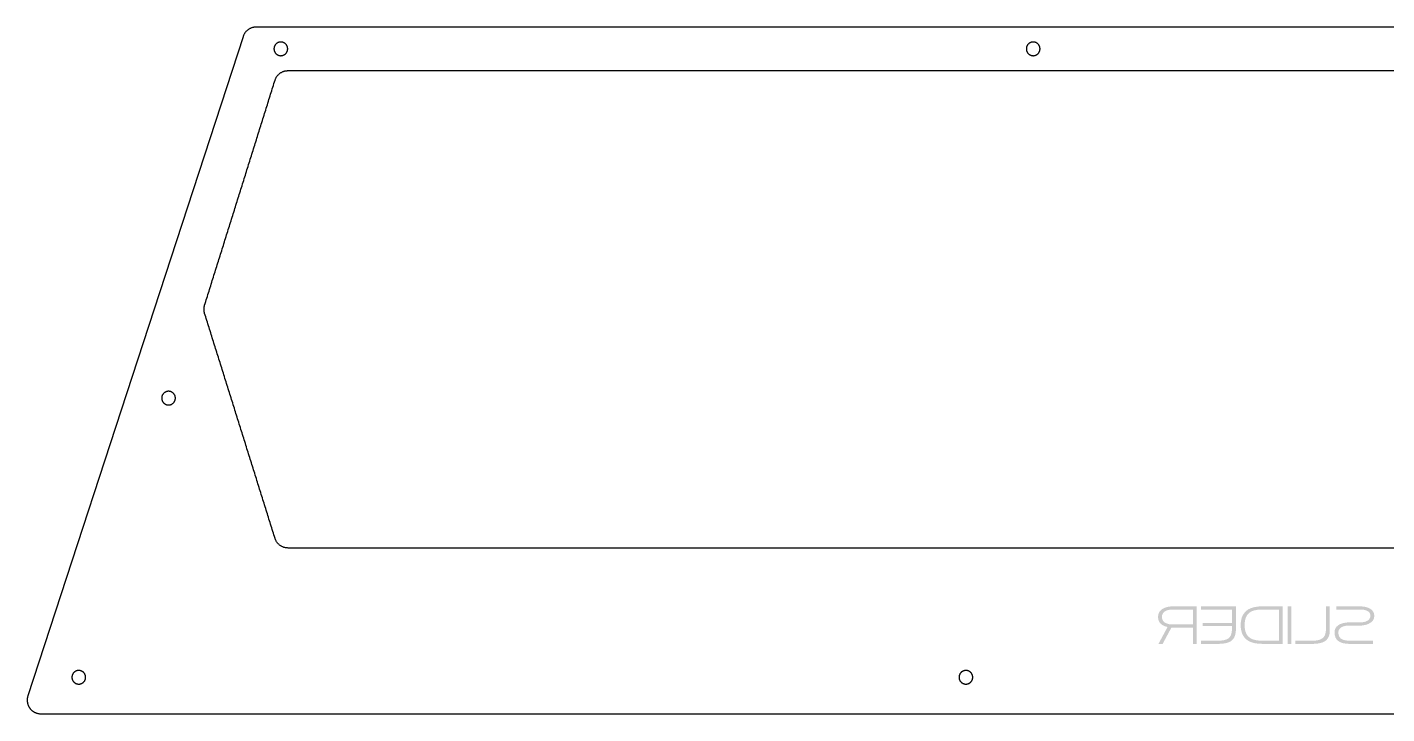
# Model space of a CAD drawing. Header units: inches. Extents: x 13.9 to 37.8, y 48.4 to 54.3.
# Drawn here: x 13.92 to 25.64, y 48.41 to 54.33 of the extents above; entities that cross this region are included whole.
import ezdxf

# ---------------------------------------------------------------- set-up
doc = ezdxf.new("R2010")
doc.units = ezdxf.units.IN
doc.header["$MEASUREMENT"] = 0
doc.layers.add('cut white', color=1, linetype='Continuous', true_color=0xfb0007)
doc.layers.add('etch clear acryl', color=18, linetype='Continuous', true_color=0x000000)

msp = doc.modelspace()

# ---------------------------------------------------------------- hatches: boundary and pattern name
at = {"layer": 'etch clear acryl', "extrusion": (0, 0, -1)}
h = msp.add_hatch(color=256, dxfattribs=at)
h.paths.add_polyline_path([(-23.671, 49.244), (-23.671, 49.247), (-23.671, 49.25), (-23.671, 49.253), (-23.672, 49.256), (-23.672, 49.259), (-23.672, 49.262), (-23.673, 49.265), (-23.673, 49.266), (-23.674, 49.267), (-23.674, 49.269), (-23.674, 49.27), (-23.675, 49.271), (-23.675, 49.273), (-23.676, 49.274), (-23.676, 49.275), (-23.677, 49.277), (-23.677, 49.278), (-23.678, 49.279), (-23.678, 49.28), (-23.679, 49.282), (-23.68, 49.283), (-23.68, 49.284), (-23.681, 49.285), (-23.682, 49.286), (-23.682, 49.288), (-23.683, 49.289), (-23.684, 49.29), (-23.685, 49.291), (-23.685, 49.292), (-23.686, 49.293), (-23.687, 49.294), (-23.688, 49.295), (-23.689, 49.296), (-23.69, 49.297), (-23.691, 49.298), (-23.692, 49.299), (-23.692, 49.3), (-23.693, 49.301), (-23.694, 49.302), (-23.697, 49.304), (-23.699, 49.306), (-23.701, 49.308), (-23.703, 49.31), (-23.706, 49.312), (-23.708, 49.313), (-23.711, 49.315), (-23.714, 49.316), (-23.717, 49.318), (-23.719, 49.319), (-23.721, 49.32), (-23.725, 49.322), (-23.73, 49.324), (-23.734, 49.325), (-23.739, 49.327), (-23.744, 49.328), (-23.748, 49.33), (-23.753, 49.331), (-23.758, 49.332), (-23.764, 49.333), (-23.769, 49.334), (-23.774, 49.334), (-23.78, 49.335), (-23.785, 49.335), (-23.791, 49.335), (-23.797, 49.335), (-23.797, 49.335), (-24.004, 49.335), (-24.004, 49.335), (-24.004, 49.012), (-24.004, 49.012), (-23.971, 49.012), (-23.971, 49.012), (-23.971, 49.152), (-23.971, 49.152), (-23.797, 49.152), (-23.794, 49.152), (-23.792, 49.153), (-23.789, 49.153), (-23.786, 49.153), (-23.786, 49.153), (-23.71, 49.012), (-23.71, 49.012), (-23.674, 49.012), (-23.674, 49.012), (-23.752, 49.157), (-23.747, 49.159), (-23.742, 49.16), (-23.738, 49.161), (-23.733, 49.163), (-23.729, 49.164), (-23.725, 49.166), (-23.72, 49.168), (-23.719, 49.169), (-23.717, 49.17), (-23.715, 49.171), (-23.713, 49.172), (-23.711, 49.173), (-23.709, 49.174), (-23.708, 49.175), (-23.706, 49.176), (-23.704, 49.177), (-23.703, 49.178), (-23.701, 49.179), (-23.7, 49.181), (-23.698, 49.182), (-23.697, 49.183), (-23.695, 49.184), (-23.694, 49.186), (-23.692, 49.187), (-23.691, 49.188), (-23.69, 49.19), (-23.689, 49.191), (-23.688, 49.192), (-23.686, 49.194), (-23.685, 49.195), (-23.684, 49.197), (-23.683, 49.198), (-23.682, 49.2), (-23.681, 49.201), (-23.68, 49.203), (-23.68, 49.204), (-23.679, 49.206), (-23.678, 49.208), (-23.677, 49.209), (-23.677, 49.211), (-23.676, 49.213), (-23.675, 49.215), (-23.675, 49.216), (-23.674, 49.218), (-23.674, 49.22), (-23.673, 49.222), (-23.673, 49.224), (-23.672, 49.226), (-23.672, 49.228), (-23.672, 49.23), (-23.672, 49.231), (-23.671, 49.233), (-23.671, 49.235), (-23.671, 49.238), (-23.671, 49.24), (-23.671, 49.242)], flags=0)
h.paths.add_polyline_path([(-23.704, 49.244), (-23.704, 49.246), (-23.704, 49.248), (-23.704, 49.25), (-23.704, 49.252), (-23.705, 49.254), (-23.705, 49.256), (-23.705, 49.258), (-23.706, 49.26), (-23.706, 49.262), (-23.707, 49.263), (-23.707, 49.264), (-23.707, 49.265), (-23.707, 49.266), (-23.708, 49.266), (-23.708, 49.267), (-23.709, 49.268), (-23.709, 49.269), (-23.709, 49.27), (-23.71, 49.271), (-23.71, 49.272), (-23.711, 49.272), (-23.711, 49.273), (-23.712, 49.274), (-23.712, 49.275), (-23.712, 49.276), (-23.713, 49.276), (-23.714, 49.277), (-23.714, 49.278), (-23.715, 49.279), (-23.715, 49.279), (-23.716, 49.28), (-23.716, 49.281), (-23.717, 49.282), (-23.718, 49.282), (-23.718, 49.283), (-23.719, 49.284), (-23.72, 49.284), (-23.721, 49.286), (-23.722, 49.287), (-23.724, 49.288), (-23.726, 49.289), (-23.727, 49.291), (-23.729, 49.292), (-23.731, 49.293), (-23.732, 49.294), (-23.734, 49.295), (-23.736, 49.296), (-23.737, 49.297), (-23.739, 49.297), (-23.741, 49.298), (-23.742, 49.299), (-23.744, 49.299), (-23.746, 49.3), (-23.747, 49.301), (-23.751, 49.302), (-23.755, 49.303), (-23.758, 49.304), (-23.762, 49.305), (-23.766, 49.305), (-23.77, 49.306), (-23.774, 49.306), (-23.779, 49.307), (-23.783, 49.307), (-23.788, 49.308), (-23.792, 49.308), (-23.797, 49.308), (-23.797, 49.308), (-23.971, 49.308), (-23.971, 49.308), (-23.971, 49.18), (-23.971, 49.18), (-23.797, 49.18), (-23.792, 49.18), (-23.788, 49.18), (-23.783, 49.18), (-23.779, 49.181), (-23.774, 49.181), (-23.77, 49.182), (-23.766, 49.182), (-23.762, 49.183), (-23.758, 49.184), (-23.755, 49.185), (-23.751, 49.186), (-23.749, 49.187), (-23.747, 49.187), (-23.746, 49.188), (-23.744, 49.189), (-23.742, 49.189), (-23.741, 49.19), (-23.739, 49.191), (-23.737, 49.191), (-23.736, 49.192), (-23.734, 49.193), (-23.732, 49.194), (-23.731, 49.195), (-23.729, 49.196), (-23.727, 49.197), (-23.726, 49.199), (-23.724, 49.2), (-23.722, 49.201), (-23.721, 49.202), (-23.72, 49.204), (-23.719, 49.204), (-23.718, 49.205), (-23.718, 49.206), (-23.717, 49.206), (-23.716, 49.207), (-23.716, 49.208), (-23.715, 49.209), (-23.715, 49.209), (-23.714, 49.21), (-23.714, 49.211), (-23.713, 49.212), (-23.712, 49.212), (-23.712, 49.213), (-23.712, 49.214), (-23.711, 49.215), (-23.711, 49.216), (-23.71, 49.216), (-23.71, 49.217), (-23.709, 49.218), (-23.709, 49.219), (-23.709, 49.22), (-23.708, 49.221), (-23.708, 49.221), (-23.707, 49.222), (-23.707, 49.223), (-23.707, 49.224), (-23.707, 49.225), (-23.706, 49.226), (-23.706, 49.228), (-23.705, 49.23), (-23.705, 49.232), (-23.705, 49.234), (-23.704, 49.236), (-23.704, 49.238), (-23.704, 49.24), (-23.704, 49.242)], flags=0)
for points in [[(-24.041, 49.012), (-24.041, 49.04), (-24.041, 49.04), (-24.187, 49.04), (-24.196, 49.04), (-24.204, 49.04), (-24.211, 49.041), (-24.219, 49.041), (-24.226, 49.042), (-24.233, 49.043), (-24.236, 49.044), (-24.239, 49.044), (-24.242, 49.045), (-24.245, 49.046), (-24.248, 49.047), (-24.251, 49.047), (-24.254, 49.048), (-24.256, 49.049), (-24.259, 49.05), (-24.261, 49.051), (-24.264, 49.052), (-24.266, 49.053), (-24.268, 49.055), (-24.271, 49.056), (-24.273, 49.057), (-24.274, 49.058), (-24.275, 49.058), (-24.276, 49.059), (-24.277, 49.06), (-24.277, 49.06), (-24.278, 49.061), (-24.279, 49.062), (-24.28, 49.062), (-24.281, 49.063), (-24.283, 49.065), (-24.283, 49.066), (-24.284, 49.066), (-24.285, 49.067), (-24.286, 49.068), (-24.286, 49.069), (-24.287, 49.07), (-24.288, 49.071), (-24.289, 49.072), (-24.289, 49.072), (-24.29, 49.073), (-24.291, 49.074), (-24.291, 49.075), (-24.292, 49.076), (-24.293, 49.078), (-24.295, 49.081), (-24.296, 49.083), (-24.297, 49.085), (-24.298, 49.087), (-24.299, 49.09), (-24.3, 49.092), (-24.301, 49.095), (-24.302, 49.098), (-24.302, 49.1), (-24.303, 49.103), (-24.304, 49.106), (-24.304, 49.109), (-24.305, 49.112), (-24.306, 49.115), (-24.306, 49.118), (-24.306, 49.121), (-24.307, 49.125), (-24.307, 49.128), (-24.308, 49.135), (-24.308, 49.142), (-24.308, 49.15), (-24.308, 49.15), (-24.308, 49.165), (-24.308, 49.165), (-24.056, 49.165), (-24.056, 49.165), (-24.056, 49.193), (-24.056, 49.193), (-24.308, 49.193), (-24.308, 49.193), (-24.308, 49.308), (-24.308, 49.308), (-24.041, 49.308), (-24.041, 49.308), (-24.041, 49.335), (-24.041, 49.335), (-24.342, 49.335), (-24.342, 49.335), (-24.342, 49.15), (-24.342, 49.14), (-24.342, 49.131), (-24.341, 49.123), (-24.341, 49.118), (-24.34, 49.114), (-24.339, 49.11), (-24.339, 49.106), (-24.338, 49.102), (-24.337, 49.099), (-24.337, 49.095), (-24.336, 49.091), (-24.335, 49.088), (-24.334, 49.084), (-24.333, 49.081), (-24.331, 49.078), (-24.33, 49.075), (-24.329, 49.072), (-24.328, 49.069), (-24.326, 49.066), (-24.325, 49.063), (-24.323, 49.061), (-24.322, 49.059), (-24.321, 49.058), (-24.321, 49.057), (-24.32, 49.056), (-24.319, 49.054), (-24.318, 49.053), (-24.317, 49.052), (-24.316, 49.051), (-24.315, 49.05), (-24.314, 49.049), (-24.313, 49.048), (-24.312, 49.047), (-24.311, 49.046), (-24.31, 49.045), (-24.309, 49.044), (-24.307, 49.042), (-24.306, 49.041), (-24.305, 49.04), (-24.304, 49.039), (-24.303, 49.038), (-24.301, 49.037), (-24.3, 49.037), (-24.299, 49.036), (-24.296, 49.034), (-24.294, 49.032), (-24.291, 49.031), (-24.288, 49.029), (-24.285, 49.028), (-24.282, 49.027), (-24.279, 49.025), (-24.275, 49.024), (-24.272, 49.023), (-24.268, 49.022), (-24.265, 49.021), (-24.261, 49.02), (-24.257, 49.019), (-24.253, 49.018), (-24.249, 49.017), (-24.245, 49.017), (-24.236, 49.015), (-24.227, 49.014), (-24.218, 49.013), (-24.208, 49.013), (-24.198, 49.012), (-24.187, 49.012), (-24.187, 49.012)], [(-24.787, 49.012), (-24.787, 49.335), (-24.82, 49.335), (-24.82, 49.012)], [(-24.854, 49.012), (-24.854, 49.04), (-24.854, 49.04), (-25.002, 49.04), (-25.01, 49.04), (-25.017, 49.04), (-25.025, 49.041), (-25.032, 49.041), (-25.035, 49.042), (-25.038, 49.042), (-25.042, 49.043), (-25.045, 49.043), (-25.048, 49.044), (-25.051, 49.045), (-25.054, 49.046), (-25.057, 49.046), (-25.06, 49.047), (-25.062, 49.048), (-25.065, 49.049), (-25.068, 49.05), (-25.07, 49.051), (-25.073, 49.052), (-25.075, 49.053), (-25.077, 49.054), (-25.08, 49.056), (-25.082, 49.057), (-25.084, 49.058), (-25.086, 49.06), (-25.088, 49.061), (-25.089, 49.062), (-25.09, 49.063), (-25.091, 49.063), (-25.091, 49.064), (-25.092, 49.065), (-25.093, 49.066), (-25.095, 49.067), (-25.096, 49.069), (-25.097, 49.07), (-25.099, 49.072), (-25.1, 49.073), (-25.101, 49.075), (-25.102, 49.077), (-25.104, 49.078), (-25.105, 49.08), (-25.106, 49.082), (-25.107, 49.084), (-25.108, 49.086), (-25.109, 49.088), (-25.109, 49.09), (-25.11, 49.092), (-25.111, 49.094), (-25.112, 49.097), (-25.112, 49.099), (-25.113, 49.101), (-25.114, 49.104), (-25.114, 49.106), (-25.115, 49.109), (-25.115, 49.111), (-25.116, 49.114), (-25.116, 49.116), (-25.116, 49.119), (-25.116, 49.122), (-25.117, 49.124), (-25.117, 49.13), (-25.117, 49.136), (-25.117, 49.136), (-25.117, 49.335), (-25.117, 49.335), (-25.151, 49.335), (-25.151, 49.335), (-25.151, 49.13), (-25.151, 49.123), (-25.151, 49.12), (-25.151, 49.116), (-25.15, 49.113), (-25.15, 49.109), (-25.15, 49.106), (-25.149, 49.103), (-25.149, 49.1), (-25.148, 49.096), (-25.147, 49.093), (-25.147, 49.09), (-25.146, 49.087), (-25.145, 49.085), (-25.144, 49.082), (-25.143, 49.079), (-25.142, 49.076), (-25.141, 49.074), (-25.14, 49.071), (-25.139, 49.069), (-25.137, 49.066), (-25.136, 49.064), (-25.135, 49.061), (-25.133, 49.059), (-25.132, 49.057), (-25.13, 49.055), (-25.128, 49.053), (-25.127, 49.051), (-25.125, 49.049), (-25.123, 49.047), (-25.121, 49.045), (-25.119, 49.043), (-25.118, 49.042), (-25.117, 49.041), (-25.114, 49.04), (-25.112, 49.038), (-25.109, 49.036), (-25.107, 49.034), (-25.104, 49.033), (-25.101, 49.031), (-25.098, 49.03), (-25.095, 49.028), (-25.092, 49.027), (-25.089, 49.026), (-25.086, 49.024), (-25.083, 49.023), (-25.079, 49.022), (-25.076, 49.021), (-25.072, 49.02), (-25.068, 49.019), (-25.064, 49.018), (-25.061, 49.017), (-25.057, 49.017), (-25.053, 49.016), (-25.048, 49.015), (-25.04, 49.014), (-25.031, 49.013), (-25.021, 49.013), (-25.012, 49.012), (-25.002, 49.012), (-25.002, 49.012)], [(-25.192, 49.11), (-25.192, 49.113), (-25.192, 49.116), (-25.193, 49.119), (-25.193, 49.121), (-25.193, 49.124), (-25.194, 49.127), (-25.194, 49.129), (-25.195, 49.132), (-25.195, 49.133), (-25.195, 49.134), (-25.196, 49.135), (-25.196, 49.137), (-25.197, 49.138), (-25.197, 49.139), (-25.198, 49.14), (-25.198, 49.141), (-25.199, 49.143), (-25.199, 49.144), (-25.2, 49.145), (-25.2, 49.146), (-25.201, 49.147), (-25.201, 49.148), (-25.202, 49.149), (-25.203, 49.15), (-25.203, 49.151), (-25.204, 49.153), (-25.205, 49.154), (-25.205, 49.155), (-25.206, 49.156), (-25.207, 49.157), (-25.208, 49.158), (-25.208, 49.159), (-25.209, 49.16), (-25.21, 49.161), (-25.211, 49.162), (-25.212, 49.163), (-25.214, 49.164), (-25.216, 49.166), (-25.218, 49.168), (-25.22, 49.17), (-25.222, 49.171), (-25.224, 49.173), (-25.226, 49.175), (-25.229, 49.176), (-25.231, 49.178), (-25.234, 49.179), (-25.236, 49.18), (-25.238, 49.181), (-25.24, 49.182), (-25.242, 49.183), (-25.245, 49.184), (-25.247, 49.185), (-25.249, 49.186), (-25.251, 49.187), (-25.256, 49.188), (-25.261, 49.19), (-25.266, 49.191), (-25.271, 49.192), (-25.276, 49.193), (-25.281, 49.194), (-25.287, 49.195), (-25.292, 49.196), (-25.298, 49.196), (-25.304, 49.197), (-25.31, 49.197), (-25.316, 49.197), (-25.316, 49.197), (-25.406, 49.197), (-25.411, 49.197), (-25.417, 49.197), (-25.422, 49.197), (-25.427, 49.198), (-25.432, 49.198), (-25.436, 49.199), (-25.441, 49.2), (-25.445, 49.201), (-25.45, 49.202), (-25.452, 49.202), (-25.454, 49.203), (-25.456, 49.203), (-25.458, 49.204), (-25.46, 49.205), (-25.462, 49.205), (-25.464, 49.206), (-25.465, 49.207), (-25.467, 49.208), (-25.469, 49.209), (-25.471, 49.209), (-25.472, 49.21), (-25.474, 49.211), (-25.476, 49.212), (-25.477, 49.213), (-25.479, 49.214), (-25.48, 49.215), (-25.481, 49.216), (-25.483, 49.217), (-25.484, 49.218), (-25.485, 49.219), (-25.487, 49.221), (-25.488, 49.222), (-25.489, 49.223), (-25.49, 49.224), (-25.491, 49.225), (-25.492, 49.226), (-25.493, 49.228), (-25.494, 49.229), (-25.495, 49.23), (-25.495, 49.232), (-25.496, 49.232), (-25.496, 49.233), (-25.496, 49.234), (-25.497, 49.234), (-25.497, 49.235), (-25.497, 49.236), (-25.498, 49.236), (-25.498, 49.237), (-25.498, 49.238), (-25.498, 49.238), (-25.499, 49.239), (-25.499, 49.24), (-25.499, 49.241), (-25.499, 49.241), (-25.5, 49.242), (-25.5, 49.243), (-25.5, 49.244), (-25.5, 49.246), (-25.501, 49.247), (-25.501, 49.249), (-25.501, 49.25), (-25.501, 49.252), (-25.501, 49.254), (-25.501, 49.255), (-25.501, 49.257), (-25.501, 49.259), (-25.501, 49.26), (-25.5, 49.262), (-25.5, 49.263), (-25.5, 49.265), (-25.5, 49.266), (-25.499, 49.268), (-25.499, 49.269), (-25.498, 49.271), (-25.498, 49.272), (-25.497, 49.273), (-25.497, 49.275), (-25.496, 49.276), (-25.495, 49.277), (-25.495, 49.278), (-25.494, 49.28), (-25.493, 49.281), (-25.492, 49.282), (-25.492, 49.283), (-25.491, 49.284), (-25.49, 49.285), (-25.489, 49.287), (-25.488, 49.288), (-25.487, 49.289), (-25.485, 49.29), (-25.484, 49.291), (-25.483, 49.292), (-25.482, 49.292), (-25.48, 49.293), (-25.479, 49.294), (-25.478, 49.295), (-25.476, 49.296), (-25.475, 49.297), (-25.473, 49.297), (-25.472, 49.298), (-25.47, 49.299), (-25.468, 49.299), (-25.467, 49.3), (-25.465, 49.301), (-25.463, 49.301), (-25.461, 49.302), (-25.46, 49.302), (-25.458, 49.303), (-25.456, 49.303), (-25.452, 49.304), (-25.448, 49.305), (-25.443, 49.306), (-25.439, 49.306), (-25.434, 49.307), (-25.429, 49.307), (-25.424, 49.307), (-25.419, 49.308), (-25.414, 49.308), (-25.414, 49.308), (-25.208, 49.308), (-25.208, 49.308), (-25.208, 49.335), (-25.208, 49.335), (-25.414, 49.335), (-25.419, 49.335), (-25.425, 49.335), (-25.43, 49.335), (-25.435, 49.334), (-25.441, 49.334), (-25.446, 49.333), (-25.451, 49.332), (-25.456, 49.331), (-25.46, 49.33), (-25.465, 49.329), (-25.47, 49.328), (-25.474, 49.326), (-25.479, 49.325), (-25.483, 49.323), (-25.487, 49.321), (-25.491, 49.319), (-25.494, 49.318), (-25.496, 49.316), (-25.499, 49.315), (-25.501, 49.313), (-25.504, 49.312), (-25.506, 49.31), (-25.508, 49.309), (-25.51, 49.307), (-25.512, 49.305), (-25.514, 49.303), (-25.515, 49.303), (-25.516, 49.302), (-25.517, 49.301), (-25.518, 49.3), (-25.518, 49.299), (-25.519, 49.298), (-25.52, 49.297), (-25.521, 49.296), (-25.522, 49.295), (-25.522, 49.294), (-25.523, 49.293), (-25.524, 49.292), (-25.524, 49.291), (-25.525, 49.29), (-25.526, 49.289), (-25.526, 49.288), (-25.527, 49.287), (-25.527, 49.286), (-25.528, 49.285), (-25.528, 49.283), (-25.529, 49.282), (-25.529, 49.281), (-25.53, 49.28), (-25.53, 49.279), (-25.531, 49.278), (-25.531, 49.277), (-25.531, 49.275), (-25.532, 49.274), (-25.532, 49.273), (-25.532, 49.272), (-25.533, 49.27), (-25.533, 49.269), (-25.533, 49.268), (-25.533, 49.267), (-25.534, 49.264), (-25.534, 49.262), (-25.534, 49.259), (-25.534, 49.256), (-25.534, 49.254), (-25.534, 49.251), (-25.534, 49.249), (-25.534, 49.246), (-25.534, 49.244), (-25.533, 49.241), (-25.533, 49.239), (-25.533, 49.238), (-25.533, 49.237), (-25.532, 49.235), (-25.532, 49.234), (-25.532, 49.233), (-25.531, 49.232), (-25.531, 49.231), (-25.531, 49.23), (-25.53, 49.229), (-25.53, 49.228), (-25.529, 49.227), (-25.529, 49.226), (-25.528, 49.225), (-25.528, 49.223), (-25.527, 49.222), (-25.527, 49.221), (-25.526, 49.22), (-25.526, 49.219), (-25.525, 49.218), (-25.525, 49.217), (-25.524, 49.216), (-25.523, 49.215), (-25.523, 49.214), (-25.522, 49.213), (-25.52, 49.212), (-25.519, 49.21), (-25.517, 49.208), (-25.516, 49.206), (-25.514, 49.204), (-25.512, 49.203), (-25.51, 49.201), (-25.508, 49.199), (-25.506, 49.198), (-25.504, 49.196), (-25.502, 49.195), (-25.5, 49.193), (-25.497, 49.192), (-25.495, 49.19), (-25.493, 49.189), (-25.49, 49.188), (-25.488, 49.186), (-25.486, 49.185), (-25.483, 49.184), (-25.481, 49.183), (-25.478, 49.182), (-25.476, 49.181), (-25.473, 49.18), (-25.471, 49.179), (-25.468, 49.179), (-25.466, 49.178), (-25.46, 49.176), (-25.455, 49.175), (-25.449, 49.174), (-25.443, 49.173), (-25.438, 49.172), (-25.432, 49.171), (-25.425, 49.17), (-25.419, 49.17), (-25.413, 49.17), (-25.406, 49.17), (-25.406, 49.17), (-25.316, 49.17), (-25.311, 49.17), (-25.306, 49.17), (-25.301, 49.169), (-25.297, 49.169), (-25.292, 49.168), (-25.288, 49.168), (-25.284, 49.167), (-25.28, 49.166), (-25.276, 49.165), (-25.272, 49.164), (-25.27, 49.164), (-25.268, 49.163), (-25.267, 49.163), (-25.265, 49.162), (-25.263, 49.161), (-25.261, 49.161), (-25.26, 49.16), (-25.258, 49.159), (-25.257, 49.159), (-25.255, 49.158), (-25.254, 49.157), (-25.252, 49.156), (-25.25, 49.155), (-25.249, 49.154), (-25.247, 49.153), (-25.246, 49.152), (-25.245, 49.151), (-25.243, 49.15), (-25.242, 49.149), (-25.241, 49.148), (-25.239, 49.146), (-25.238, 49.145), (-25.238, 49.145), (-25.237, 49.144), (-25.237, 49.143), (-25.236, 49.143), (-25.236, 49.142), (-25.235, 49.141), (-25.235, 49.141), (-25.234, 49.14), (-25.234, 49.139), (-25.233, 49.138), (-25.233, 49.138), (-25.232, 49.137), (-25.232, 49.136), (-25.232, 49.136), (-25.231, 49.135), (-25.231, 49.134), (-25.23, 49.133), (-25.23, 49.133), (-25.23, 49.132), (-25.229, 49.131), (-25.229, 49.13), (-25.229, 49.129), (-25.228, 49.128), (-25.228, 49.126), (-25.227, 49.125), (-25.227, 49.123), (-25.227, 49.121), (-25.226, 49.119), (-25.226, 49.118), (-25.226, 49.116), (-25.226, 49.114), (-25.226, 49.112), (-25.226, 49.11), (-25.226, 49.108), (-25.226, 49.105), (-25.226, 49.103), (-25.226, 49.1), (-25.226, 49.098), (-25.227, 49.096), (-25.227, 49.093), (-25.228, 49.091), (-25.228, 49.089), (-25.229, 49.087), (-25.229, 49.085), (-25.23, 49.083), (-25.23, 49.081), (-25.231, 49.079), (-25.232, 49.077), (-25.232, 49.076), (-25.233, 49.075), (-25.233, 49.074), (-25.234, 49.073), (-25.234, 49.073), (-25.235, 49.072), (-25.235, 49.071), (-25.236, 49.07), (-25.236, 49.069), (-25.237, 49.068), (-25.238, 49.068), (-25.238, 49.067), (-25.239, 49.066), (-25.239, 49.065), (-25.24, 49.065), (-25.241, 49.064), (-25.241, 49.063), (-25.242, 49.062), (-25.243, 49.062), (-25.243, 49.061), (-25.244, 49.06), (-25.245, 49.06), (-25.246, 49.059), (-25.246, 49.058), (-25.247, 49.058), (-25.248, 49.057), (-25.249, 49.056), (-25.249, 49.056), (-25.25, 49.055), (-25.251, 49.055), (-25.253, 49.054), (-25.255, 49.053), (-25.256, 49.052), (-25.258, 49.051), (-25.259, 49.05), (-25.261, 49.05), (-25.262, 49.049), (-25.264, 49.048), (-25.266, 49.048), (-25.267, 49.047), (-25.269, 49.046), (-25.271, 49.046), (-25.273, 49.045), (-25.275, 49.045), (-25.279, 49.044), (-25.283, 49.043), (-25.287, 49.042), (-25.292, 49.042), (-25.296, 49.041), (-25.301, 49.041), (-25.306, 49.04), (-25.311, 49.04), (-25.317, 49.04), (-25.322, 49.04), (-25.322, 49.04), (-25.523, 49.04), (-25.523, 49.04), (-25.523, 49.012), (-25.523, 49.012), (-25.322, 49.012), (-25.314, 49.012), (-25.306, 49.013), (-25.299, 49.013), (-25.292, 49.014), (-25.285, 49.015), (-25.278, 49.016), (-25.275, 49.016), (-25.272, 49.017), (-25.268, 49.018), (-25.265, 49.018), (-25.262, 49.019), (-25.259, 49.02), (-25.256, 49.021), (-25.254, 49.022), (-25.251, 49.023), (-25.248, 49.024), (-25.246, 49.025), (-25.243, 49.026), (-25.24, 49.027), (-25.238, 49.028), (-25.236, 49.03), (-25.233, 49.031), (-25.231, 49.032), (-25.229, 49.034), (-25.227, 49.035), (-25.225, 49.037), (-25.223, 49.038), (-25.221, 49.04), (-25.219, 49.042), (-25.217, 49.043), (-25.215, 49.045), (-25.214, 49.047), (-25.212, 49.049), (-25.21, 49.051), (-25.209, 49.052), (-25.208, 49.054), (-25.206, 49.056), (-25.205, 49.059), (-25.204, 49.061), (-25.202, 49.063), (-25.201, 49.065), (-25.2, 49.067), (-25.199, 49.07), (-25.198, 49.072), (-25.198, 49.074), (-25.197, 49.077), (-25.196, 49.079), (-25.195, 49.082), (-25.195, 49.085), (-25.194, 49.087), (-25.194, 49.09), (-25.193, 49.093), (-25.193, 49.095), (-25.193, 49.098), (-25.192, 49.101), (-25.192, 49.104), (-25.192, 49.107)]]:
    msp.add_hatch(color=256, dxfattribs=at).paths.add_polyline_path(points, flags=0)
h = msp.add_hatch(color=256, dxfattribs=at)
h.paths.add_polyline_path([(-24.383, 49.174), (-24.383, 49.179), (-24.383, 49.184), (-24.384, 49.189), (-24.384, 49.194), (-24.384, 49.198), (-24.385, 49.203), (-24.385, 49.207), (-24.386, 49.212), (-24.387, 49.216), (-24.388, 49.22), (-24.389, 49.225), (-24.39, 49.229), (-24.391, 49.233), (-24.392, 49.237), (-24.393, 49.241), (-24.395, 49.245), (-24.396, 49.248), (-24.398, 49.252), (-24.399, 49.256), (-24.401, 49.259), (-24.403, 49.262), (-24.405, 49.266), (-24.407, 49.269), (-24.409, 49.272), (-24.411, 49.275), (-24.414, 49.278), (-24.416, 49.281), (-24.418, 49.284), (-24.421, 49.287), (-24.424, 49.29), (-24.426, 49.292), (-24.429, 49.295), (-24.432, 49.297), (-24.435, 49.3), (-24.438, 49.302), (-24.441, 49.304), (-24.445, 49.307), (-24.448, 49.309), (-24.452, 49.311), (-24.455, 49.313), (-24.459, 49.314), (-24.462, 49.316), (-24.466, 49.318), (-24.47, 49.319), (-24.474, 49.321), (-24.478, 49.322), (-24.482, 49.324), (-24.487, 49.325), (-24.491, 49.326), (-24.495, 49.327), (-24.5, 49.329), (-24.505, 49.33), (-24.509, 49.33), (-24.514, 49.331), (-24.519, 49.332), (-24.524, 49.333), (-24.534, 49.334), (-24.545, 49.335), (-24.556, 49.335), (-24.567, 49.335), (-24.567, 49.335), (-24.745, 49.335), (-24.745, 49.335), (-24.745, 49.012), (-24.745, 49.012), (-24.567, 49.012), (-24.556, 49.013), (-24.545, 49.013), (-24.534, 49.014), (-24.524, 49.015), (-24.519, 49.016), (-24.514, 49.016), (-24.509, 49.017), (-24.505, 49.018), (-24.5, 49.019), (-24.495, 49.02), (-24.491, 49.021), (-24.487, 49.022), (-24.482, 49.024), (-24.478, 49.025), (-24.474, 49.027), (-24.47, 49.028), (-24.466, 49.03), (-24.462, 49.031), (-24.459, 49.033), (-24.455, 49.035), (-24.452, 49.037), (-24.448, 49.039), (-24.445, 49.041), (-24.441, 49.043), (-24.438, 49.046), (-24.435, 49.048), (-24.432, 49.05), (-24.429, 49.053), (-24.426, 49.055), (-24.424, 49.058), (-24.421, 49.061), (-24.418, 49.063), (-24.416, 49.066), (-24.414, 49.069), (-24.411, 49.072), (-24.409, 49.075), (-24.407, 49.079), (-24.405, 49.082), (-24.403, 49.085), (-24.401, 49.089), (-24.399, 49.092), (-24.398, 49.096), (-24.396, 49.1), (-24.395, 49.103), (-24.393, 49.107), (-24.392, 49.111), (-24.391, 49.115), (-24.39, 49.119), (-24.389, 49.123), (-24.388, 49.127), (-24.387, 49.132), (-24.386, 49.136), (-24.385, 49.141), (-24.385, 49.145), (-24.384, 49.15), (-24.384, 49.154), (-24.384, 49.159), (-24.383, 49.164), (-24.383, 49.169)], flags=0)
h.paths.add_polyline_path([(-24.417, 49.174), (-24.417, 49.179), (-24.417, 49.184), (-24.417, 49.189), (-24.418, 49.193), (-24.418, 49.198), (-24.419, 49.203), (-24.419, 49.207), (-24.42, 49.211), (-24.421, 49.216), (-24.422, 49.22), (-24.423, 49.224), (-24.424, 49.228), (-24.425, 49.231), (-24.426, 49.235), (-24.428, 49.239), (-24.429, 49.242), (-24.431, 49.246), (-24.432, 49.249), (-24.433, 49.251), (-24.434, 49.253), (-24.435, 49.254), (-24.436, 49.256), (-24.437, 49.257), (-24.438, 49.259), (-24.439, 49.26), (-24.44, 49.262), (-24.441, 49.263), (-24.442, 49.265), (-24.443, 49.266), (-24.445, 49.267), (-24.446, 49.269), (-24.447, 49.27), (-24.448, 49.271), (-24.449, 49.273), (-24.451, 49.274), (-24.452, 49.275), (-24.453, 49.276), (-24.455, 49.278), (-24.456, 49.279), (-24.457, 49.28), (-24.459, 49.281), (-24.46, 49.282), (-24.462, 49.283), (-24.463, 49.284), (-24.465, 49.285), (-24.466, 49.286), (-24.468, 49.287), (-24.47, 49.289), (-24.473, 49.29), (-24.475, 49.291), (-24.478, 49.292), (-24.48, 49.293), (-24.483, 49.295), (-24.485, 49.296), (-24.488, 49.297), (-24.491, 49.298), (-24.493, 49.298), (-24.496, 49.299), (-24.499, 49.3), (-24.502, 49.301), (-24.505, 49.302), (-24.508, 49.302), (-24.515, 49.304), (-24.521, 49.305), (-24.528, 49.306), (-24.536, 49.306), (-24.543, 49.307), (-24.551, 49.307), (-24.559, 49.308), (-24.567, 49.308), (-24.567, 49.308), (-24.712, 49.308), (-24.712, 49.308), (-24.712, 49.04), (-24.712, 49.04), (-24.567, 49.04), (-24.559, 49.04), (-24.551, 49.04), (-24.543, 49.041), (-24.536, 49.041), (-24.529, 49.042), (-24.522, 49.043), (-24.515, 49.044), (-24.509, 49.045), (-24.505, 49.046), (-24.502, 49.047), (-24.499, 49.048), (-24.496, 49.048), (-24.494, 49.049), (-24.491, 49.05), (-24.488, 49.051), (-24.485, 49.052), (-24.483, 49.053), (-24.48, 49.054), (-24.478, 49.056), (-24.475, 49.057), (-24.473, 49.058), (-24.471, 49.059), (-24.468, 49.061), (-24.466, 49.062), (-24.463, 49.064), (-24.462, 49.065), (-24.46, 49.066), (-24.459, 49.067), (-24.457, 49.068), (-24.456, 49.069), (-24.455, 49.07), (-24.453, 49.072), (-24.452, 49.073), (-24.451, 49.074), (-24.449, 49.075), (-24.448, 49.076), (-24.447, 49.078), (-24.446, 49.079), (-24.445, 49.08), (-24.443, 49.082), (-24.442, 49.083), (-24.441, 49.085), (-24.44, 49.086), (-24.439, 49.088), (-24.438, 49.089), (-24.437, 49.091), (-24.436, 49.092), (-24.435, 49.094), (-24.434, 49.095), (-24.433, 49.097), (-24.432, 49.099), (-24.431, 49.102), (-24.429, 49.105), (-24.428, 49.109), (-24.426, 49.113), (-24.425, 49.116), (-24.424, 49.12), (-24.423, 49.124), (-24.422, 49.128), (-24.421, 49.132), (-24.42, 49.137), (-24.419, 49.141), (-24.419, 49.145), (-24.418, 49.15), (-24.418, 49.154), (-24.417, 49.159), (-24.417, 49.164), (-24.417, 49.169)], flags=0)

# ---------------------------------------------------------------- linework, layer by layer
at = {"layer": 'cut white'}
for p, q in [((15.782, 54.25), (15.015, 51.898)), ((15.015, 51.898), (13.927, 48.563))]:
    msp.add_line(p, q, dxfattribs=at)
for points, weights in [([(15.894, 54.332), (15.809, 54.332), (15.782, 54.25)], [1, 0.809348720072, 1]), ([(16.058, 53.875), (16.084, 53.957), (16.17, 53.957)], [1, 0.805661526562, 1]), ([(15.451, 51.863), (15.44, 51.898), (15.451, 51.934)], [1, 0.954509348696, 1]), ([(16.17, 49.839), (16.084, 49.839), (16.058, 49.922)], [1, 0.805661526563, 1])]:
    msp.add_rational_spline(points, weights, degree=2, dxfattribs=at)
for points in [[(35.781, 54.332), (25.838, 54.332), (15.894, 54.332)], [(16.17, 53.957), (25.838, 53.957), (35.505, 53.957)], [(15.451, 51.934), (15.755, 52.904), (16.058, 53.875)], [(16.058, 49.922), (15.755, 50.893), (15.451, 51.863)], [(35.505, 49.839), (25.838, 49.839), (16.17, 49.839)], [(14.04, 48.409), (25.838, 48.409), (37.636, 48.409)]]:
    msp.add_open_spline(points, degree=2, dxfattribs=at)
for points, weights, knots in [([(16.049, 54.145), (16.049, 54.204), (16.108, 54.204), (16.167, 54.204), (16.167, 54.145), (16.167, 54.086), (16.108, 54.086), (16.049, 54.086), (16.049, 54.145)], [1, 0.707106781187, 1, 0.707106781187, 1, 0.707106781187, 1, 0.707106781187, 1], [-9.424778, -9.424778, -9.424778, -7.068583, -7.068583, -4.712389, -4.712389, -2.356194, -2.356194, 0, 0, 0]), ([(22.535, 54.145), (22.535, 54.204), (22.594, 54.204), (22.653, 54.204), (22.653, 54.145), (22.653, 54.086), (22.594, 54.086), (22.535, 54.086), (22.535, 54.145)], [1, 0.707106781187, 1, 0.707106781187, 1, 0.707106781187, 1, 0.707106781187, 1], [-9.424778, -9.424778, -9.424778, -7.068583, -7.068583, -4.712389, -4.712389, -2.356194, -2.356194, 0, 0, 0]), ([(15.081, 51.132), (15.081, 51.191), (15.14, 51.191), (15.199, 51.191), (15.199, 51.132), (15.199, 51.073), (15.14, 51.073), (15.081, 51.073), (15.081, 51.132)], [1, 0.707106781187, 1, 0.707106781187, 1, 0.707106781187, 1, 0.707106781187, 1], [-9.424778, -9.424778, -9.424778, -7.068583, -7.068583, -4.712389, -4.712389, -2.356194, -2.356194, 0, 0, 0]), ([(14.307, 48.724), (14.307, 48.783), (14.366, 48.783), (14.425, 48.783), (14.425, 48.724), (14.425, 48.665), (14.366, 48.665), (14.307, 48.665), (14.307, 48.724)], [1, 0.707106781187, 1, 0.707106781187, 1, 0.707106781187, 1, 0.707106781187, 1], [-9.424778, -9.424778, -9.424778, -7.068583, -7.068583, -4.712389, -4.712389, -2.356194, -2.356194, 0, 0, 0]), ([(21.955, 48.724), (21.955, 48.783), (22.014, 48.783), (22.073, 48.783), (22.073, 48.724), (22.073, 48.665), (22.014, 48.665), (21.955, 48.665), (21.955, 48.724)], [1, 0.707106781187, 1, 0.707106781187, 1, 0.707106781187, 1, 0.707106781187, 1], [-9.424778, -9.424778, -9.424778, -7.068583, -7.068583, -4.712389, -4.712389, -2.356194, -2.356194, 0, 0, 0]), ([(13.927, 48.563), (13.909, 48.506), (13.944, 48.457), (13.979, 48.409), (14.04, 48.409)], [1, 0.890878330607, 1, 0.890878330607, 1], [827.230293, 827.230293, 827.230293, 830.05942, 830.05942, 832.888548, 832.888548, 832.888548])]:
    msp.add_rational_spline(points, weights, degree=2, knots=knots, dxfattribs=at)

doc.saveas('drawing.dxf')
